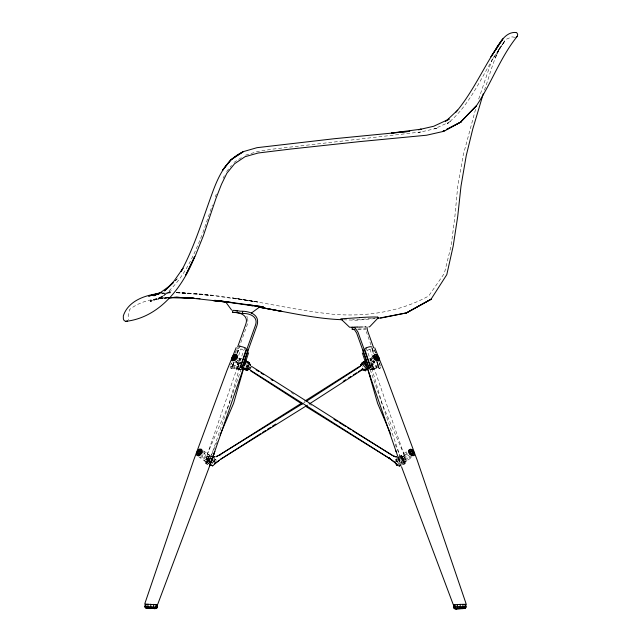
<?xml version="1.0" encoding="UTF-8"?>
<svg xmlns="http://www.w3.org/2000/svg" width="641" height="641" viewBox="0 0 641 641"><rect width="100%" height="100%" fill="white"/><g stroke="black" fill="none" stroke-linecap="round" stroke-linejoin="round"><path stroke-width="0.48" stroke-dasharray="3.21 2.4" d="M403.245 456.624L402.917 456.007M403.309 456.817L402.981 456.232M246.849 367.365L247.875 366.588L247.955 365.426M371.035 369.464L371.155 368.126M373.318 369.064L373.447 367.726L372.814 369.208L371.083 369.016L373.815 368.928L372.902 365.899L373.318 369.064L372.149 369.248M404.623 463.643L403.75 459.966M404.559 463.844L403.742 460.238M380.914 367.045L379.905 368.591L371.339 368.583M210.697 458.259L208.726 460.142L208.277 463.563L209.038 463.772M475.55 109.355L463.251 154.994L457.786 185.666L454.91 216.289L451.208 245.495L444.333 273.427L428.661 296.014C399.431 312.103 365.506 317.047 332.543 314.218C298.89 310.629 265.895 302.808 232.427 297.969L257.842 301.999L213.934 295.797L195.016 293.738L176.523 292.673M478.707 99.002L493.177 56.336M207.484 460.262L206.666 463.868M237.25 368.791L238.22 365.803L237.747 368.96L238.324 369.176L237.699 367.694L237.747 368.96L237.25 368.791L239.894 368.006M484.428 90.141C490.79 73.01 494.139 53.932 505.845 39.43L511.943 36.874L515.3 37.338M207.428 459.942L206.562 463.627M400.809 458.652A15.993 12.331 67.7 0 1 402.812 462.081L402.171 463.747M202.909 232.667L212.419 204.992M248.299 366.772L248.852 365.146M239.614 367.622L228.869 404.287L207.195 454.357L205.384 462.305L205.937 463.411L207.692 464.164M241.248 368.928L210.681 457.337L206.843 462.449L208.822 458.011L208.413 456.953L208.998 457.386L208.045 456.721L211.258 456.817M210.224 459.461L210.761 457.922M208.798 463.211L209.928 460.134M239.285 367.309L231.978 367.309L230.672 366.372L232.018 362.614M235.383 353.223L237.402 347.59M233.516 362.381L232.427 366.82L234.061 362.277M236.769 353.319L238.716 347.887M231.978 367.309L233.661 362.614M237.026 353.223L247.13 325.043L247.875 320.917L247.626 318.385M237.314 353.199L239.269 347.743L236.825 349.217L235.624 352.005M239.774 369.12A4.215 1.346 19.7 0 1 235.327 368.559L234.165 368.07L236.441 361.708M238.724 355.354L241 348.992L242.146 349.529A4.215 1.346 19.7 0 0 245.535 350.282M244.798 347.759L237.963 366.828L236.096 366.027M233.837 362.55L231.754 368.062L231.016 368.367L230.015 366.82M230.656 365.114L231.369 363.239M232.395 366.356L233.813 362.614M237.354 353.255L238.564 350.467L241 348.992M239.221 369.248L239.982 368.96L238.276 369.04L239.133 369.248L239.686 367.782M215.28 196.779L216.354 194.111M201.827 235.447C192.292 259.357 180.578 285.325 157.894 299.363L171.5 290.461L163.183 295.83L150.09 301.807L162.878 296.687L150.298 300.789L164.232 297.4L150.298 300.789M217.299 441.425L210.681 457.049L206.755 462.169L208.822 457.77C206.226 463.147 209.839 458.491 208.405 457.193L208.99 457.61L208.029 456.945L211.226 456.913M499.98 47.386L495.285 57.858L499.451 48.78C482.192 73.915 471.504 104.235 447.17 123.841L450.663 121.429L434.59 128.793L437.987 128.008L418.325 132.567L421.457 131.91L273.282 149.057L258.099 151.38L244.886 155.386M223.116 178.278L224.35 175.69M395.361 460.03L397.757 457.802M394.704 461.784L397.1 459.557M239.894 363.952L240.503 362.726M247.738 364.841L246 367.229M248.86 365.522L247.122 367.91M239.598 363.463L240.383 362.253M493.322 58.219L505.068 40.679L497.112 52.362M498.778 49.862L502.656 44.125M207.756 456.416L208.069 455.991M207.732 456.68L208.045 456.264M396.106 461.432L396.426 461.031A2.067 1.306 54.5 0 1 397.54 461.007M402.925 456.336L402.66 458.091L404.191 459.781A2.067 1.298 54.4 0 0 405.625 459.357L405.713 458.724A2.067 1.298 54.4 0 0 404.663 456.753L402.925 456.336L408.013 452.698M226.61 171.492L231.513 165.45M208.269 455.983L207.916 456.841M246.048 367.085L247.17 365.883M372.637 356.1L370.843 358.68L370.859 360.17L373.431 361.901L376.98 362.317M175.145 280.918L177.95 278.242L175.153 280.79M239.918 361.941L237.739 366.291L206.827 455.759L205.601 463.275L206.947 464.276L209.783 464.332M212.556 462.658L213.581 461.881L215.576 463.315M372.125 363.671L375.506 361.212M401.066 462.802L402.46 461.792M405.296 459.765L410.376 456.096A2.067 1.306 54.3 0 1 408.109 455.118M369.745 360.242L373.823 357.325M369.913 367.501L379.047 367.501L380.353 366.564L378.671 361.877M371.684 366.099L373.11 365.09M399.111 456.985L408.958 449.95M400.777 463.523L402.78 462.089M403.445 463.211L412.483 456.761M233.965 162.421L241.521 157.55M302.568 403.686L305.092 402.091M209.423 462.898L208.517 463.323L206.554 462.073C205.224 459.084 208.629 455.879 211.61 456.648M371.676 347.967L373.623 353.415L371.644 349.914L369.929 349.209L368.767 349.754A4.215 1.346 -19.7 0 1 366.948 350.298M373.831 360.114L376.764 368.287L375.586 368.783A4.215 1.346 -19.7 0 1 371.163 369.312M371.051 366.171L373.27 364.649L374.015 363.135L374.104 361.58L373.014 360.579M370.538 369.609L371.403 369.152M240.976 359.313L237.819 360.41L236.801 361.444L237.715 364.521L239.95 365.963M161.332 293.153L163.535 292.633M167.469 297.873L157.71 298.666L161.356 298.089M369.873 369.649L370.506 369.545L369.553 369.753M403.493 464.188L405.248 463.435L405.801 462.329L404.511 456.416L405.625 463.251L404.271 464.252L401.442 464.308M376.732 317.904L366.251 318.889A20.865 4.223 -3.6 0 1 352.598 319.643M374.729 318.649L356.332 320.244L343.352 319.779M167.91 297.696C154.481 298.45 140.283 300.901 129.554 309.595L128.16 315.933L128.689 319.683M162.077 293.33L172.669 292.48M167.91 297.873L159.208 298.482L167.678 297.833M161.804 293.522L172.613 292.713M159.208 298.482L166.981 297.929M363.399 326.99L365.843 326.934L359.232 327.006M359.561 327.078L366.332 326.918M366.372 328.985L356.692 329.194M356.652 327.126L361.588 327.022M358.327 329.089L365.907 328.961M230.672 366.372L240.72 366.372M370.306 366.564L380.353 366.564M400 456.889L403.197 456.921L402.236 457.586L402.82 457.169C401.25 458.531 404.944 463.475 402.404 457.986L404.375 462.425L400.545 457.321L370.194 369.536M234.165 368.07L239.694 368.078M372.173 368.279L376.764 368.287M231.016 368.367L239.622 368.383M176.636 292.641C203.501 293.233 230.111 297.368 256.56 301.831L232.427 297.969M176.147 292.721L191.907 293.41L174.576 292.568M176.523 292.681L212.179 295.477L193.101 293.602M234.005 362.125L236.096 362.109L239.229 361.003L240.127 359.873L239.285 356.861M241.2 369.545L240.567 369.424L241.425 369.633M369.865 359.505L371.476 359.889M372.012 368.351L373.815 368.928M370.25 360.098L371.484 360.627A2.067 1.298 54.4 0 1 372.541 362.67L372.445 363.271A2.067 1.298 54.4 0 1 371.011 363.687M397.869 459.934L395.745 459.236M215.937 461.063A16.049 9.479 72.5 0 0 216.017 459.893L213.597 459.028M205.689 459.541A2.067 1.306 -54.3 0 0 207.436 459.116L207.956 458.515A2.067 1.306 -54.3 0 0 208.341 456.512L207.492 455.983C205.985 456.16 204.511 458.275 205.665 459.573L200.601 455.903A2.067 1.306 -54.5 0 0 203.237 454.173M240.038 369.336L240.535 369.504M379.905 368.591L379.168 368.295L376.051 360.034M401.554 463.147L402.46 463.531L404.383 462.225C405.481 459.549 402.716 456.488 399.96 456.777L403.141 456.737L402.187 457.402L402.772 456.977C401.234 458.355 405.016 463.259 402.364 457.786L404.423 462.193L400.505 457.073L394.279 442.354M308.658 403.662L312.031 405.745M291.118 392.404L294.451 394.552M245.904 362.301L247.899 363.735M247.875 366.588L249.878 368.03M237.875 364.905L239.285 365.923M203.59 450.879L211.77 456.745M214.03 458.459L216.033 459.901M208.726 460.142L210.721 461.576M198.526 456.576L207.524 463.026M208.485 461.6L209.879 462.61M202.925 452.474L207.988 456.144M238.46 358.087L241.16 360.058L240.671 359.889C239.165 360.066 237.691 362.181 238.845 363.479A2.067 1.314 -54.3 0 0 240.591 363.062M236.136 361.508L238.845 363.479M371.267 361.997L373.783 367.301L404.118 454.87L404.783 458.075L404.559 456.721M403.181 456.24L403.493 456.656M403.117 456.007L403.429 456.44M396.707 460.35L398.213 462.714M370.482 362.397L371.395 365.009M374.6 350.363L375.666 353.167M379.208 362.526L380.273 365.338M246.809 316.125L247.354 317.632M374.304 349.682L375.642 353.431M372.245 348.111L374.192 353.544M377.437 362.606L378.735 366.235L378.51 367.037L376.884 362.502M370.979 344.994L366.283 331.629M372.325 348.744L374.007 353.431M377.028 361.877L379.047 367.501M369.929 349.209L372.533 356.476M366.163 347.951L373.006 367.029L374.905 366.211A4.215 1.346 -19.7 0 1 378.839 366.195M371.82 368.367L382.316 404.311L403.99 454.381L404.759 457.778M371.203 364.048L371.468 365.25M232.122 365.971A4.215 1.346 19.7 0 1 236.088 365.987M203.702 451.336A3.453 2.179 -54.4 0 1 203.205 455.879A3.453 2.179 -54.4 0 1 199.271 456.384M209.543 462.217A2.067 1.314 -54.2 0 1 209.919 460.206M213.621 461.905A16.057 9.479 72.5 0 1 213.701 460.743M213.854 459.565A16.057 9.479 72.5 0 1 214.07 458.491M209.615 461.584A2.067 1.306 -54.2 0 1 208.173 459.901A2.067 1.306 -54.2 0 1 210.817 458.179M209.591 463.002A3.798 2.404 -54.2 0 1 206.947 459.918A3.798 2.404 -54.2 0 1 211.786 456.753M212.54 463.876A1.651 1.042 -54.3 0 1 212.844 462.281M213.261 461.8A1.651 1.042 -54.3 0 1 214.655 461.464M212.884 461.352A2.067 1.314 -54.2 0 1 214.975 461.336M407.74 454.413A2.067 1.306 54.3 0 1 407.596 453.708M411.706 456.552A3.453 2.179 54.4 0 1 407.804 456.128A3.453 2.179 54.4 0 1 407.235 451.56M400.425 459.781A2.067 1.298 54.5 0 1 400.962 460.382M401.33 461.079A2.067 1.298 54.5 0 1 401.386 462.393M400.096 458.395A2.067 1.298 54.5 0 1 402.732 460.078A2.067 1.298 54.5 0 1 401.346 461.808M400.032 456.713A3.798 2.388 54.5 0 1 404.134 460.719A3.798 2.388 54.5 0 1 401.402 463.235M395.93 461.56A2.067 1.298 54.5 0 1 397.364 461.135M396.635 461.568A1.651 1.034 54.4 0 1 398.037 462.465M375.113 361.877A3.453 2.179 54.4 0 1 374.08 361.22M372.573 359.048A3.453 2.179 54.4 0 1 372.493 356.869M372.918 360.643A3.798 2.388 54.4 0 1 373.703 364.344A3.798 2.388 54.4 0 1 371.067 365.114M369.689 358.591A3.798 2.388 54.4 0 1 371.94 359.553M370.762 363.968A3.798 2.388 54.4 0 1 371.035 365.266M362.325 366.275A1.651 1.034 54.4 0 1 362.806 366.38M237.795 359.962A3.453 2.171 -54.4 0 1 234.862 361.893M246.833 364.28A2.067 1.306 -54.2 0 1 245.92 366.892M238.821 365.154A3.798 2.404 -54.2 0 1 237.955 360.506M238.925 359.401A3.798 2.404 -54.2 0 1 242.13 358.623M240.119 363.832A3.798 2.404 -54.2 0 1 240.784 362.534M246.857 367.557A1.651 1.042 -54.3 0 1 248.051 366.187A1.651 1.042 -54.3 0 1 249.221 366.492M249.245 367.333A2.067 1.306 -54.2 0 1 248.884 368.046M246.649 366.66A2.067 1.306 -54.2 0 1 249.269 366.035M246.12 367.245A2.067 1.306 -54.4 0 1 248.516 365.41A2.067 1.306 -54.4 0 1 248.708 367.918M208.774 458.059L207.956 460.583L208.822 458.011M206.386 461.119A3.798 2.404 -54.2 0 0 209.575 455.439A3.798 2.404 -54.2 0 0 204.519 457.017A3.798 2.404 -54.2 0 0 206.386 461.119M214.903 461.792A2.067 1.306 -54.5 0 0 213.942 460.671A2.067 1.314 -54.1 0 1 214.911 461.792M401.314 457.666A3.798 2.388 54.5 0 0 406.282 461.183A3.798 2.388 54.5 0 0 404.743 455.358A3.798 2.388 54.5 0 0 401.314 457.666"/><path stroke-width="0.96" d="M365.57 361.468L366.436 365.106M378.19 359.016L377.012 359.497L375.562 358.255L375.289 356.532L376.475 356.051L377.926 357.293L378.19 359.016L377.012 359.497L376.115 358.992L375.297 357.502L375.794 356.116L377.277 356.508L378.214 358.103L378.19 359.016L376.491 360.058M412.996 452.049L413.253 453.772L412.075 454.245L410.625 453.003L410.36 451.28L411.538 450.807L413.285 452.85L413.253 453.772L412.075 454.245L410.625 453.003L410.36 451.28L411.538 450.807L412.996 452.049L411.081 453.411L411.121 454.237M398.87 457.49L399.768 461.095M249.157 364.785L249.237 362.99L248.708 362.502M145.876 604.07L145.884 607.091L146.493 607.884L155.483 608.597L157.021 607.748L157.349 604.743L144.978 604.167L145.002 607.187L146.845 608.301L145.731 607.964L156.236 608.453L146.156 608.109M147.975 604.07L147.919 607.091L148.656 608.109M150.795 604.167L150.707 608.181M153.704 604.335L153.479 607.347L152.814 608.301M156.124 608.573L156.893 607.884L157.349 604.743L156.051 604.543L155.763 607.556L154.529 608.453M234.678 357.069L234.093 359.481L232.675 358.047L233.02 357.157L234.446 355.907L236.209 356.588L234.678 357.069L233.645 356.324L232.675 358.047L233.236 359.289L234.766 358.808L235.736 357.085L235.167 355.843L233.645 356.324M237.739 346.645L245.824 324.106C248.956 315.372 239.846 312.023 232.523 312.335L232.827 310.292L233.556 310.412A17.075 3.021 17.1 0 1 240.239 311.189C249.998 310.989 260.727 314.627 256.785 326.141L242.026 367.309L240.199 367.309M233.204 312.439A17.083 3.029 17.1 0 1 239.886 313.209L242.426 313.481L242.739 311.438M212.107 457.962L211.218 460.823M446.392 129.57L460.382 122.295L476.255 105.981C491.367 83.594 500.18 57.41 517.287 36.305L517.68 34.205L516.582 32.555C505.917 31.105 499.571 42.923 494.74 50.927C481.712 71.391 471.576 93.722 455.775 112.367M464.084 608.509L465.214 608.173L454.709 608.662L463.211 608.493L464.773 608.317L465.935 607.396L453.932 607.956L455.471 608.806L460.262 608.389L460.182 604.375L453.604 604.952L453.932 607.956L454.806 608.782L458.499 608.91L464.084 608.509L465.935 607.396L465.967 604.375L460.182 604.375M363.207 349.898L363.215 351.597L368.855 368.271L369.432 368.575L370.602 367.029L364.793 349.425L365.41 348.135L366.163 347.951M243.171 369.945L233.596 403.309L220.055 435.063M361.756 364.897L362.766 362.486M483.226 93.866L472.746 129.081L466.247 155.611L461.007 186.098L457.714 216.49L453.211 245.96L446.793 274.652L431 299.291L406.266 312.976L377.637 318.401M144.866 603.518L193.686 460.174L226.866 370.642L236.192 347.614M360.394 366.492L361.436 363.944L363.447 362.51M362.389 369.913L365.426 370.778L366.035 369.128M395.176 462.802L396.707 465.198L399.736 466.071L399.992 465.302M243.636 367.67L212.427 458.227M213.004 456.897L211.891 460.158M246.128 360.13L248.636 352.702M210.833 463.235L211.626 460.927M198.59 451.072L197.628 452.794L198.189 454.036L199.712 453.564L200.681 451.841L200.12 450.599L198.59 451.072L197.628 452.794L198.189 454.036L199.712 453.564L200.681 451.841L200.12 450.599L198.59 451.072L200.497 452.442L201.346 452.258M209.879 465.35L157.766 604.167M496.142 49.413L497.648 45.968M200.497 452.442L199.535 454.165L197.628 452.794M365.426 370.778L367.862 368.455M362.317 363.086L360.282 366.147M463.651 607.764L462.746 608.662M243.756 366.059L245.351 361.22M360.378 365.578L361.893 362.998L364.184 361.989M233.709 358.792L234.269 357.999M362.445 362.445L365.37 361.179M157.101 607.155L144.866 606.434L145.363 606.602M156.893 607.884L145.002 607.187M244.173 368.783L244.998 369.144L245.856 368.246M465.214 117.327L460.382 122.295L476.255 105.981L467.281 115.204M363.11 362.301L365.09 361.476M173.046 282.921L164.641 290.942L173.799 281.367L183.03 268.194L181.131 271.415C194.111 247.45 202.035 221.329 211.282 195.817C217.459 178.559 225.103 159.801 243.067 151.893L230.928 159.761L222.379 170.458L230.928 159.761L242.715 151.805L257.009 147.678L334.209 138.728L409.799 131.341L391.507 133.016L421.161 129.178L418.605 129.746M362.029 363.094L364.008 362.269M365.05 360.819L364.256 361.58L364.473 364.12L366.163 366.54L367.413 367.189M445.431 121.63L457.698 110.116M220.44 459.309L307.384 405.192M173.054 282.705L168.863 286.527L160.931 292.264L153.832 295.773L161.428 292.392L148.592 296.118L159.673 293.538M220.432 459.453L260.583 433.701M248.019 369.801L249.02 368.92L246.993 370.57L243.235 368.751M219.639 460.038L214.535 463.715M516.013 37.346L517.287 36.305M219.615 460.166L215.472 463.259M251.4 313.056L259.925 306.791L225.616 301.903L231.593 310.028M210.264 464.989L212.7 465.863L215.576 463.315A16.049 9.479 72.5 0 0 215.785 462.241M374.777 357.093L376.475 356.051M377.156 359.761L376.892 358.039L377.926 357.293M352.205 329.274L354.497 329.73L356.62 332.967L369 367.501L370.306 366.564L357.926 332.03L355.058 327.831L352.157 327.206L352.205 329.274L354.898 329.226M411.538 450.807L409.631 452.169L411.081 453.411M396.707 465.198L398.702 463.772L400.881 464.284M399.736 466.071L401.074 465.118M447.714 120.083L449.237 119.05L433.661 126.277L418.685 129.714M361.788 370.089L309.899 403.598M359.433 367.029L306.775 401.034M301.414 403.237L218.429 455.703M304.779 401.106L359.449 366.468M262.265 432.627L265.638 430.496M267.321 429.422L270.694 427.291M272.385 426.217L275.758 424.086M343.199 381.347L345.731 379.744M348.255 378.142L350.787 376.539M353.319 374.937L356.692 372.806M358.375 371.732L361.748 369.601M302.568 403.686L218.365 455.615M460.262 608.389L462.698 608.093L463.002 604.279M406.658 312.816L431.321 299.091L406.266 312.976L406.658 312.816L380.546 318.152M446.416 129.546L461.4 121.702L443.925 131.293L426.553 135.227L359.337 141.645L290.509 149.065L258.243 152.991L245.038 156.708L234.558 163.751L226.842 173.27L221.482 184.304L216.153 197.917L203.341 235.832L195.104 256.32L185.802 274.957L194.712 256.472C183.23 286.535 159.825 317.64 125.652 321.365L124.114 320.532L123.368 318.938L123.32 315.877C128.168 300.974 144.962 295.076 159.184 293.562M216.546 456.512L217.515 456.08L215.881 456.745L217.531 456.08M216.586 456.584L217.563 456.168M366.564 347.751L368.086 347.182A4.118 1.314 -19.7 0 1 371.916 347.206M462.305 608.317L464.461 608.093L465.078 607.299L465.086 604.279M242.274 369.344L243.131 369.064M368.287 368.751L364.777 369.825L362.91 369.504M465.446 604.543L465.967 604.375M465.558 606.819L466.079 606.642C463.555 607.059 453.892 605.481 454.036 608.093M368.375 368.295L362.83 369.681L362.221 368.198L363.671 369.536M245.856 368.551L242.29 369.448M247.025 369.705L249.389 369.136M159.016 293.666L151.789 295.309L159.713 293.522M154.297 608.742L154.85 608.621M125.652 321.365L127.631 320.973M158.391 293.698L156.893 293.89L158.856 293.738M146.477 608.181L147.134 608.109M169.873 297.528L181.467 297.56M168.447 297.793L176.692 297.24L194.487 298.418L176.692 297.24L168.92 297.793M169.561 297.688L192.629 298.265L226.569 302.047M168.879 297.801L174.681 297.4M359.449 317.656L340.78 318.825L349.577 327.239L352.486 327.214M365.146 361.54L363.167 362.357C362.63 365.138 364.777 367.982 367.573 368.311M368.847 326.854L369.625 326.822L378.591 317.431L377.405 317.143M213.958 456.881L214.687 456.865L213.99 456.881M353.544 327.094L358.279 327.014M369 367.501L370.827 367.501M238.885 346.3L240.607 346.316M187.228 297.745L194.047 298.137M342.35 319.739C314.106 318.705 286.463 311.838 258.692 307.095L281.968 311.414L258.411 307.007M246.04 361.524L247.995 362.333M246.088 361.388L248.051 362.197M395.89 456.873L396.459 456.913M150.202 608.597L147.694 608.285L148.167 608.453M197.019 298.41L199.992 298.69M395.97 456.793L396.539 456.841M226.297 301.991L212.956 300.549L226.409 302.159M463.82 608.317L464.461 608.389M233.364 302.72L218.725 300.725L263.443 306.855L246.961 304.587M214.687 300.26L216.594 300.517M219.454 300.917L222.315 301.31M224.23 301.566L226.137 301.831M250.671 305.533L252.618 305.821M232.523 312.335L233.244 312.455M235.696 310.821L237.611 311.181M242.426 313.481C249.718 313.112 258.547 316.646 255.479 325.203L240.72 366.372L242.026 367.309M397.757 457.802L398.742 458.003M456.12 608.83L456.664 608.95M248.195 369.104L243.243 367.806M395.305 456.769L393.598 456.184L394.6 456.608M456.44 608.662L455.206 607.756L454.918 604.751M395.385 456.672L393.686 456.055L394.68 456.496M243.796 368.952L246.336 369.713M244.966 360.883L248.275 361.869L249.253 364.288M242.659 368.134L246.16 369.176L248.027 368.887A1.651 1.042 -54.3 0 1 247.514 369.008M249.75 364.433L250.327 364.609L248.996 363.655M361.436 363.944L362.253 364.264M249.71 369.729L250.679 367.253L251.737 366.492L392.757 455.727M366.572 368.992L367.429 369.352M209.879 464.076L212.7 465.863M396.731 463.796L389.167 458.083L389.976 458.74L250.423 370.25M392.853 455.591L352.526 430.72M458.155 608.509L457.498 607.556L457.273 604.543M333.961 419.27L337.334 421.353M339.025 422.395L345.771 426.553M347.462 427.595L350.835 429.678M306.35 406.763L390.786 459.285M256.128 369.809L258.627 371.427M261.127 373.038L263.627 374.656M271.119 379.496L272.786 380.57M250.511 370.77L302.159 404.11M375.442 356.797L376.892 358.039M395.673 463.171L391.587 460.014M244.998 369.144L246.993 370.57M248.884 363.03L250.078 364.889M246.136 360.771L246.921 361.516M248.347 362.269L249.125 363.014L249.197 364.296M374.769 347.847L384.095 370.891L417.283 460.43L466.087 603.734M248.444 362.397L248.868 362.918M453.716 605.096L453.828 607.364M250.719 365.538L249.237 362.99M376.067 357.494L376.924 358.864M232.675 358.047L233.236 359.289L234.766 358.808L235.736 357.085L235.167 355.843M390.738 434.181L377.589 403.333L368.014 369.961M453.219 604.527L401.514 466.752M373.631 347.807L367.421 330.347L366.973 327.094M369.833 375.362L398.958 459.725M395.729 450.519L396.154 451.761M362.317 352.887L364.833 360.29M367.325 367.83L370.21 376.459M247.755 349.706L247.755 351.404L242.114 368.086L241.537 368.383L240.375 366.836L246.184 349.233L245.559 347.935L242.915 346.997A4.118 1.314 19.7 0 0 241.112 346.581M149.938 607.748L150.058 608.453M361.78 363.567L361.836 365.37M211.626 462.185A2.067 1.306 -54.2 0 1 211.009 462.586M212.604 458.555A3.798 2.404 -54.2 0 1 210.729 462.257M400.272 462.514A3.798 2.388 54.4 0 1 399.111 456.985M373.03 356.188A3.453 2.179 54.4 0 1 373.879 355.947M367.101 366.42A3.798 2.388 54.4 0 1 365.931 360.891M244.95 360.659A3.798 2.396 -54.3 0 1 243.9 366.163M359.425 317.624A18.188 1.138 -4 0 1 377.501 317.135M196.571 453.948L196.915 455.422L197.869 455.671L200.337 454.806L202.324 452.658L201.987 450.006L201.186 449.149L199.103 449.165L196.571 453.948M231.657 359.216L231.874 360.595L232.819 360.835L235.407 360.058L237.442 357.95L237.146 355.322L236.241 354.393L234.165 354.417L231.657 359.216M373.783 355.603L373.575 358.223L374.376 359.425L377.108 360.803L379.127 360.787L378.895 358.159L376.724 354.601L374.697 354.625L373.783 355.603M408.942 450.286L408.509 451.576L409.471 454.157L412.067 455.631L414.094 455.607L414.382 454.1L412.74 450.214L410.681 449.109L408.942 450.286M214.743 451.585L209.383 466.576L214.743 451.585M496.487 48.331L490.974 56.825L502.873 38.925L496.487 48.331M220.079 454.83L219.382 455.222L220.079 454.83M444.654 130.468L442.899 131.389L444.646 130.476M390.016 458.539L389.223 457.866L389.984 458.539M198.822 455.238A3.341 2.107 -54.4 0 0 201.635 450.238A3.341 2.107 -54.4 0 0 197.204 451.617A3.341 2.107 -54.4 0 0 198.822 455.238M374.2 357.462A3.341 2.107 54.4 0 0 378.583 360.562A3.341 2.107 54.4 0 0 377.245 355.443A3.341 2.107 54.4 0 0 374.2 357.462M409.262 452.209A3.341 2.107 54.3 0 0 413.645 455.318A3.341 2.107 54.3 0 0 412.307 450.198A3.341 2.107 54.3 0 0 409.262 452.209M233.877 360.49A3.341 2.107 -54.4 0 0 236.689 355.491A3.341 2.107 -54.4 0 0 232.25 356.869A3.341 2.107 -54.4 0 0 233.877 360.49"/></g></svg>
